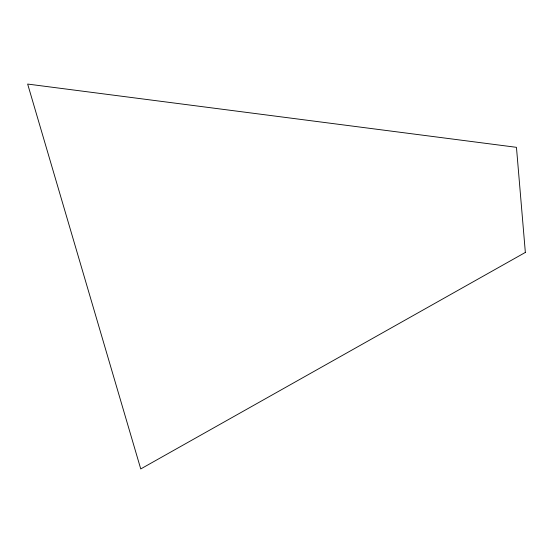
<?xml version="1.0" encoding="UTF-8"?>
<svg xmlns="http://www.w3.org/2000/svg" width="553" height="553" viewBox="0 0 553 553"><rect width="100%" height="100%" fill="white"/><g stroke="black" fill="none" stroke-linecap="round" stroke-linejoin="round"><path stroke-width="0.83" d="M525.35 252.431L140.745 468.937L27.65 84.063L516.454 147.326L525.35 252.431"/></g></svg>
